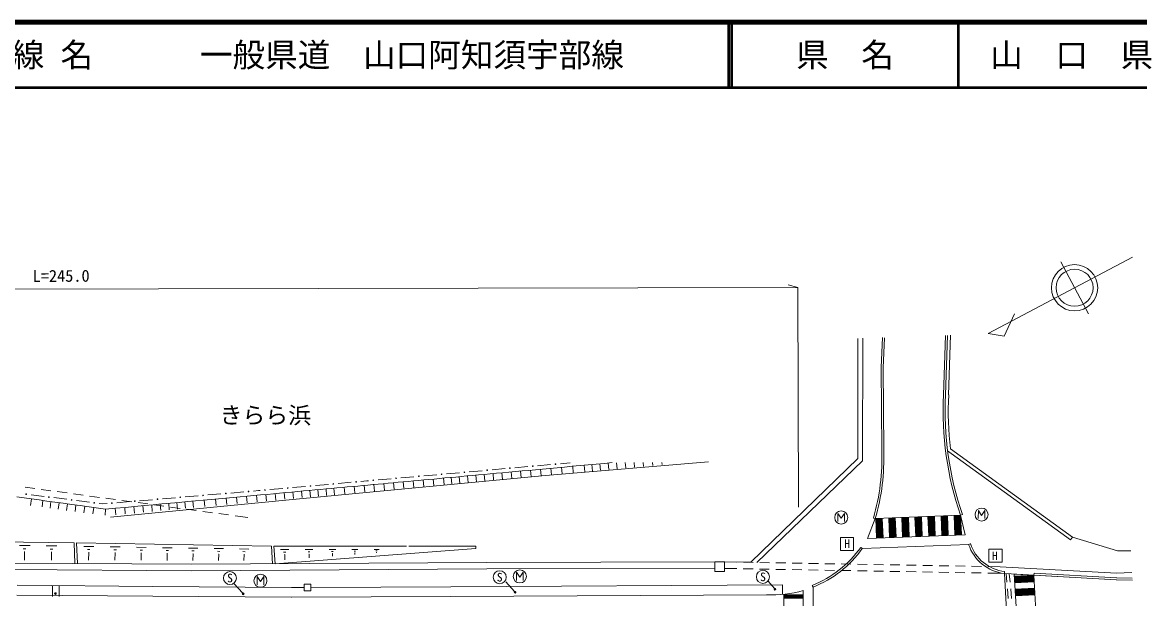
# Model space of a CAD drawing. Units: millimetres, scale not verified. Extents: x 40000 to 680000, y 20000 to 380000.
# Drawn here: x 189522 to 360795, y 291596 to 380000 of the extents above; entities that cross this region are included whole.
import ezdxf
from ezdxf.enums import TextEntityAlignment as Align

# ---------------------------------------------------------------- set-up
doc = ezdxf.new("R2010")
doc.units = ezdxf.units.MM
doc.header["$LTSCALE"] = 1000
for name, color, linetype, lineweight in [('M-BGD', 7, 'Continuous', 13), ('M-BGD-EXST', 7, 'Continuous', 13), ('M-BMK-SRVR', 3, 'Continuous', 13), ('M-STR-HTXT', 7, 'Continuous', 13), ('M-STR-STRC', 7, 'Continuous', 13), ('M-TTL', 2, 'Continuous', 140), ('M-TTL-LINE', 7, 'Continuous', 50)]:
    doc.layers.add(name, color=color, linetype=linetype, lineweight=lineweight)
doc.layers.add('M-TTL-TXT', color=7, linetype='Continuous')
doc.styles.add('ＭＳ ゴシック', font='')
doc.styles.get('ＭＳ ゴシック').set_extended_font_data('MS Gothic')

msp = doc.modelspace()

# ---------------------------------------------------------------- linework, layer by layer
at = {"layer": 'M-BGD'}
for p, q in [((317607, 313082), (317594, 331487)), ((318286, 312749), (318385, 331535)), ((321185, 327040), (321380, 331645)), ((321486, 327029), (321680, 331625)), ((330715, 322884), (331024, 331976)), ((331016, 322883), (331325, 331985)), ((331516, 322862), (331825, 332003)), ((321256, 314392), (321185, 327030)), ((321556, 314391), (321486, 327029)), ((331359, 314271), (350192, 300613)), ((331811, 314559), (350484, 301023)), ((265010, 311675), (267014, 311849)), ((268506, 311984), (270499, 312158)), ((269713, 310489), (294724, 312563)), ((271489, 311685), (272641, 311781)), ((271992, 312294), (273474, 312419)), ((272190, 311743), (272277, 310751)), ((272641, 311781), (273813, 311898)), ((273813, 311898), (275015, 312004)), ((273883, 311897), (273980, 310906)), ((275015, 312004), (276247, 312120)), ((275636, 312062), (275733, 311061)), ((276247, 312120), (277499, 312227)), ((276838, 312169), (276935, 311177)), ((277499, 312227), (278781, 312353)), ((278070, 312285), (278157, 311283)), ((278781, 312353), (279943, 312459)), ((279322, 312401), (279419, 311399)), ((280614, 312457), (280701, 311516)), ((281946, 312463), (282013, 311642)), ((283298, 312469), (283366, 311768)), ((284690, 312474), (284738, 311893)), ((286102, 312480), (286150, 312019)), ((287554, 312495), (287593, 312155)), ((301194, 297172), (317607, 313082)), ((302126, 297159), (318286, 312749)), ((233062, 307029), (269713, 310489)), ((247562, 310128), (249555, 310302)), ((251047, 310437), (253041, 310611)), ((252658, 309951), (253469, 310029)), ((253469, 310029), (254291, 310106)), ((254070, 310087), (254167, 309085)), ((254291, 310106), (255122, 310174)), ((254543, 310747), (256536, 310921)), ((255122, 310174), (255954, 310251)), ((255272, 310193), (255369, 309192)), ((255954, 310251), (256805, 310329)), ((256504, 310300), (256591, 309308)), ((256805, 310329), (257666, 310416)), ((257666, 310416), (258548, 310494)), ((257747, 310416), (257844, 309424)), ((258029, 311056), (260022, 311230)), ((258548, 310494), (259429, 310571)), ((259029, 310532), (259116, 309541)), ((259429, 310571), (260341, 310658)), ((260331, 310658), (260428, 309657)), ((260341, 310658), (261252, 310745)), ((261252, 310745), (262194, 310823)), ((261525, 311365), (263518, 311539)), ((261673, 310774), (261760, 309783)), ((262194, 310823), (263145, 310910)), ((263045, 310910), (263142, 309908)), ((263145, 310910), (264117, 311007)), ((264117, 311007), (265109, 311094)), ((264458, 311036), (264555, 310034)), ((265109, 311094), (266120, 311191)), ((265910, 311171), (266007, 310170)), ((266120, 311191), (267142, 311278)), ((267142, 311278), (268204, 311375)), ((267413, 311307), (267499, 310305)), ((268204, 311375), (269276, 311471)), ((268955, 311442), (269042, 310451)), ((269276, 311471), (270367, 311578)), ((270367, 311578), (271489, 311685)), ((270548, 311598), (270635, 310596)), ((189931, 308686), (191417, 308484)), ((192408, 308349), (193894, 308146)), ((227459, 308318), (229452, 308502)), ((230954, 308638), (232948, 308812)), ((234368, 308276), (235229, 308354)), ((234440, 308947), (236433, 309131)), ((234839, 308315), (234926, 307323)), ((235229, 308354), (236071, 308431)), ((236071, 308431), (236902, 308509)), ((236071, 308431), (236158, 307430)), ((236902, 308509), (237723, 308586)), ((237273, 308538), (237360, 307546)), ((237723, 308586), (238535, 308654)), ((237926, 309267), (239929, 309441)), ((238535, 308654), (239336, 308731)), ((238845, 308683), (238942, 307691)), ((239336, 308731), (240137, 308809)), ((240137, 308809), (240929, 308877)), ((240398, 308828), (240485, 307827)), ((240929, 308877), (241720, 308944)), ((241422, 309576), (242323, 309663)), ((241720, 308944), (242501, 309022)), ((241920, 308964), (242007, 307972)), ((242323, 309663), (242574, 309683)), ((242501, 309022), (243283, 309090)), ((243283, 309090), (244054, 309167)), ((243423, 309109), (243520, 308107)), ((244054, 309167), (244825, 309235)), ((244066, 309818), (246059, 309992)), ((244825, 309235), (245606, 309303)), ((244925, 309245), (245022, 308243)), ((245606, 309303), (246378, 309380)), ((246378, 309380), (247149, 309448)), ((246428, 309380), (246515, 308378)), ((247149, 309448), (247920, 309516)), ((247920, 309516), (248702, 309593)), ((247920, 309516), (248017, 308524)), ((248702, 309593), (249483, 309661)), ((249433, 309661), (249520, 308659)), ((249483, 309661), (250264, 309729)), ((250264, 309729), (251056, 309806)), ((250955, 309796), (251042, 308795)), ((251056, 309806), (251857, 309874)), ((251857, 309874), (252658, 309951)), ((252498, 309942), (252595, 308940)), ((188662, 307208), (189783, 307054)), ((189783, 307054), (190924, 306891)), ((190924, 306891), (190781, 305900)), ((190866, 307532), (192848, 307275)), ((190924, 306891), (192085, 306737)), ((192085, 306737), (193287, 306573)), ((192686, 306655), (192553, 305664)), ((194340, 307090), (196322, 306834)), ((194885, 308011), (196371, 307809)), ((197362, 307674), (198848, 307471)), ((197813, 306649), (199805, 306392)), ((199839, 307336), (201325, 307133)), ((202316, 306998), (203802, 306796)), ((203042, 304099), (233062, 307029)), ((204793, 306661), (206280, 306458)), ((207496, 306618), (209489, 306782)), ((210982, 306908), (212985, 307082)), ((214477, 307207), (216471, 307381)), ((214816, 306485), (216048, 306592)), ((216048, 306592), (217260, 306708)), ((217260, 306708), (218442, 306814)), ((217410, 306717), (217507, 305726)), ((217973, 307507), (219966, 307671)), ((218442, 306814), (219594, 306921)), ((219113, 306872), (219210, 305881)), ((219594, 306921), (220725, 307027)), ((220725, 307027), (221827, 307124)), ((220765, 307027), (220852, 306026)), ((221459, 307796), (223462, 307970)), ((221827, 307124), (222909, 307221)), ((222358, 307173), (222445, 306181)), ((222909, 307221), (223971, 307318)), ((223901, 307318), (223998, 306316)), ((223971, 307318), (225012, 307415)), ((224955, 308096), (225716, 308163)), ((225012, 307415), (226024, 307512)), ((225403, 307453), (225500, 306452)), ((225716, 308163), (225966, 308183)), ((226024, 307512), (227026, 307598)), ((226866, 307589), (226953, 306587)), ((227026, 307598), (227997, 307696)), ((227997, 307696), (228959, 307783)), ((228278, 307715), (228365, 306723)), ((228959, 307783), (229901, 307870)), ((229660, 307841), (229747, 306849)), ((229901, 307870), (230822, 307947)), ((230822, 307947), (231734, 308034)), ((231002, 307967), (231089, 306965)), ((231734, 308034), (232625, 308112)), ((232305, 308083), (232402, 307091)), ((232625, 308112), (233507, 308199)), ((233507, 308199), (234368, 308276)), ((233587, 308199), (233684, 307207)), ((193287, 306573), (194518, 306399)), ((193897, 306481), (193764, 305490)), ((194518, 306399), (195779, 306225)), ((195148, 306317), (195005, 305326)), ((195779, 306225), (197070, 306050)), ((196420, 306142), (196286, 305141)), ((197070, 306050), (198401, 305866)), ((197731, 305958), (197597, 304967)), ((198401, 305866), (199773, 305681)), ((199082, 305774), (198949, 304783)), ((199773, 305681), (201174, 305487)), ((200463, 305579), (200330, 304588)), ((201174, 305487), (202285, 305333)), ((201296, 306207), (201817, 306136)), ((201817, 306136), (202508, 306193)), ((202285, 305333), (202222, 304392)), ((202285, 305333), (203807, 305468)), ((203757, 305469), (203854, 304467)), ((203807, 305468), (205300, 305604)), ((204000, 306319), (205994, 306493)), ((205210, 305604), (205297, 304603)), ((205300, 305604), (206762, 305739)), ((206622, 305730), (206709, 304728)), ((206762, 305739), (208185, 305875)), ((207270, 306323), (208757, 306120)), ((207994, 305856), (208091, 304854)), ((208185, 305875), (209567, 306001)), ((209347, 305982), (209444, 304980)), ((209567, 306001), (210929, 306127)), ((209748, 305985), (211234, 305783)), ((210669, 306098), (210756, 305106)), ((210929, 306127), (212251, 306243)), ((211961, 306224), (212048, 305222)), ((212225, 305648), (213711, 305445)), ((212251, 306243), (213544, 306369)), ((213213, 306330), (213310, 305338)), ((213544, 306369), (214816, 306485)), ((214445, 306446), (214542, 305455)), ((214702, 305310), (216188, 305107)), ((215657, 306563), (215744, 305561)), ((217179, 304972), (218665, 304770)), ((219656, 304635), (221142, 304432)), ((222133, 304297), (224071, 304033)), ((320271, 303871), (319090, 300811)), ((319991, 303952), (320271, 303871)), ((333341, 304401), (333631, 304500)), ((333341, 304391), (334072, 301404)), ((167743, 300545), (197452, 300141)), ((189069, 299757), (190702, 299732)), ((197452, 300141), (197572, 296996)), ((197823, 300140), (197963, 296995)), ((197823, 300140), (227732, 299645)), ((334568, 299921), (334849, 300030)), ((350192, 300613), (350484, 301023)), ((357416, 298938), (350484, 301023)), ((189669, 299264), (190079, 299253)), ((189817, 298773), (189918, 298763)), ((189867, 298773), (189853, 297501)), ((193195, 299704), (194797, 299679)), ((193784, 299211), (194185, 299210)), ((193933, 298730), (194033, 298730)), ((193983, 298730), (193969, 297498)), ((198922, 299616), (200485, 299591)), ((199502, 299143), (199892, 299132)), ((199640, 298672), (199741, 298672)), ((199691, 298672), (199677, 297490)), ((202988, 299553), (204520, 299528)), ((203557, 299080), (203938, 299079)), ((203686, 298619), (203786, 298619)), ((203736, 298619), (203722, 297488)), ((207013, 299490), (208515, 299465)), ((207572, 299028), (207943, 299017)), ((207701, 298577), (207801, 298576)), ((207751, 298577), (207738, 297485)), ((211018, 299418), (212490, 299393)), ((211558, 298975), (211928, 298964)), ((211686, 298524), (211787, 298524)), ((211737, 298524), (211723, 297473)), ((214984, 299355), (216425, 299330)), ((215523, 298913), (215883, 298912)), ((215642, 298482), (215732, 298481)), ((215692, 298482), (215679, 297470)), ((218929, 299293), (220341, 299268)), ((219448, 298860), (219799, 298849)), ((219577, 298429), (219657, 298429)), ((219617, 298429), (219604, 297468)), ((222834, 299230), (224216, 299206)), ((223343, 298808), (223694, 298797)), ((223472, 298387), (223552, 298387)), ((223512, 298387), (223499, 297466)), ((227732, 299645), (227884, 296951)), ((228092, 299644), (240439, 299646)), ((228092, 299644), (228294, 296960)), ((259013, 299267), (228294, 296960)), ((229082, 299151), (230394, 299146)), ((229572, 298748), (229902, 298747)), ((229700, 298357), (229781, 298357)), ((229741, 298357), (229738, 297566)), ((232877, 299149), (234049, 299145)), ((233317, 298797), (233607, 298796)), ((233426, 298446), (233496, 298446)), ((233466, 298446), (233464, 297845)), ((236532, 299147), (237564, 299154)), ((236922, 298836), (237182, 298835)), ((237021, 298525), (237081, 298525)), ((237051, 298525), (237050, 298114)), ((240047, 299146), (240958, 299153)), ((240387, 298875), (240617, 298884)), ((240439, 299646), (248430, 299661)), ((240476, 298604), (240536, 298604)), ((240506, 298604), (240505, 298374)), ((243442, 299156), (244223, 299153)), ((243731, 298914), (243932, 298924)), ((243811, 298684), (243861, 298684)), ((243831, 298684), (243831, 298624)), ((248751, 299650), (259015, 299657)), ((259015, 299657), (259013, 299267)), ((318044, 299452), (318294, 299281)), ((359419, 298922), (357416, 298938)), ((188020, 297066), (215446, 296870)), ((215436, 296870), (260719, 297169)), ((260719, 297169), (295677, 297249)), ((295677, 297249), (295672, 295747)), ((295677, 297249), (297179, 297254)), ((297179, 297254), (297174, 295752)), ((297179, 297254), (301194, 297172)), ((297199, 297234), (299050, 297202)), ((300049, 297184), (301549, 297158)), ((302549, 297140), (304049, 297114)), ((305049, 297096), (306548, 297070)), ((307548, 297052), (309048, 297026)), ((310048, 297008), (311548, 296982)), ((312548, 296964), (314047, 296938)), ((315047, 296920), (316547, 296894)), ((317547, 296876), (319047, 296850)), ((320046, 296832), (321546, 296805)), ((322546, 296788), (324046, 296761)), ((325046, 296744), (326545, 296717)), ((327545, 296700), (329045, 296673)), ((330045, 296656), (331545, 296629)), ((332544, 296612), (334044, 296585)), ((335044, 296568), (336544, 296541)), ((337544, 296524), (339394, 296491)), ((339394, 296491), (357265, 295484)), ((188006, 296065), (215443, 295869)), ((215443, 295869), (260726, 296167)), ((260726, 296167), (295674, 296248)), ((295672, 295747), (297174, 295752)), ((297186, 296233), (299026, 296201)), ((300026, 296183), (301526, 296157)), ((302526, 296139), (304026, 296113)), ((305026, 296095), (306525, 296068)), ((307525, 296051), (309025, 296024)), ((310025, 296007), (311525, 295980)), ((312524, 295963), (314024, 295936)), ((315024, 295919), (316524, 295892)), ((317524, 295875), (319023, 295848)), ((320023, 295831), (321523, 295804)), ((322523, 295787), (324023, 295760)), ((325022, 295743), (326522, 295716)), ((327522, 295698), (329022, 295672)), ((330022, 295654), (331521, 295628)), ((332521, 295610), (334021, 295584)), ((335021, 295566), (336521, 295540)), ((337520, 295522), (339361, 295490)), ((339321, 295500), (357212, 294493)), ((340093, 295748), (340062, 295458)), ((340433, 294106), (340312, 295437)), ((340932, 294104), (340813, 295415)), ((344587, 295203), (341574, 295373)), ((344608, 295503), (344587, 295203)), ((357262, 294482), (344587, 295203)), ((344608, 295503), (357223, 294793)), ((359609, 295617), (357265, 295484)), ((359656, 294745), (357273, 294783)), ((188710, 293660), (209528, 293464)), ((194157, 293612), (194152, 291916)), ((195158, 293609), (195153, 291913)), ((209528, 293464), (230766, 293307)), ((230766, 293307), (232719, 293311)), ((232720, 293822), (233722, 293819)), ((232727, 292820), (232720, 293822)), ((233720, 293318), (255200, 293421)), ((233722, 293819), (233729, 292817)), ((255200, 293421), (306040, 293722)), ((306055, 292250), (306040, 293722)), ((310616, 293637), (310735, 293357)), ((340659, 291616), (340523, 293110)), ((341159, 291614), (341023, 293108)), ((359675, 294445), (357262, 294482)), ((188695, 292158), (209513, 291962)), ((194544, 292329), (194614, 292399)), ((209523, 291962), (230751, 291805)), ((230771, 291805), (255205, 291919)), ((233729, 292817), (232727, 292820)), ((255205, 291919), (303602, 292207))]:
    msp.add_line(p, q, dxfattribs=at)
for centre, radius in [((267755, 311917), 50.1), ((271251, 312226), 50.1), ((246811, 310060), 50.1), ((250306, 310369), 50.1), ((253792, 310679), 50.1), ((257288, 310988), 50.1), ((260773, 311298), 50.1), ((264269, 311607), 50.1), ((226707, 308250), 50.1), ((230203, 308570), 50.1), ((233689, 308879), 50.1), ((237185, 309199), 50.1), ((240670, 309508), 50.1), ((243315, 309750), 50.1), ((190116, 307624), 50.1), ((193589, 307183), 50.1), ((197072, 306741), 50.1), ((206745, 306551), 50.1), ((210241, 306850), 50.1), ((213726, 307150), 50.1), ((217222, 307439), 50.1), ((220718, 307738), 50.1), ((224203, 308028), 50.1), ((200546, 306300), 50.1), ((203249, 306261), 50.1), ((194584, 292369), 140), ((194584, 292369), 110), ((194584, 292369), 80.1), ((194584, 292369), 50.1), ((194584, 292369), 20)]:
    msp.add_circle(centre, radius, dxfattribs=at)
for centre, radius, start, end in [((379674, 320417), 49017, 177.1145, 199.07595), ((379674, 320417), 48716, 177.1145, 199.07595), ((379674, 320417), 48216, 177.1145, 186.98122), ((288287, 313114), 32995, 343.8772, 2.20221), ((288287, 313114), 33295, 343.8772, 2.20221), ((340823, 301994), 6579, 198.31381, 263.36509), ((340823, 301994), 6278, 198.18177, 263.36509), ((304536, 309047), 16562, 291.53253, 324.61251), ((304536, 309047), 16863, 291.53253, 324.61251), ((304536, 309047), 16863, 266.80269, 286.14268)]:
    msp.add_arc(centre, radius, start, end, dxfattribs=at)
at = {"layer": 'M-BGD-EXST'}
for p, q in [((336063, 303872), (336067, 305123)), ((336067, 305123), (336565, 304371)), ((336565, 304371), (337068, 305120)), ((337068, 305120), (337064, 303868)), ((314542, 303428), (314546, 304680)), ((314546, 304680), (315044, 303928)), ((315044, 303928), (315547, 304677)), ((315547, 304677), (315543, 303425)), ((225520, 293724), (225524, 294976)), ((225524, 294976), (226023, 294223)), ((226023, 294223), (226526, 294973)), ((226526, 294973), (226522, 293721)), ((265277, 294391), (265281, 295642)), ((265281, 295642), (265779, 294890)), ((265779, 294890), (266282, 295639)), ((266282, 295639), (266278, 294387))]:
    msp.add_line(p, q, dxfattribs=at)
for centre in [(315045, 304048), (336565, 304491), (226023, 294344), (265779, 295010)]:
    msp.add_circle(centre, 1001, dxfattribs=at)
at = {"layer": 'M-BMK-SRVR'}
for p, q in [((359681, 343982), (337554, 332266)), ((352944, 335292), (348734, 343256)), ((340026, 331867), (341609, 335267)), ((337554, 332266), (340026, 331867))]:
    msp.add_line(p, q, dxfattribs=at)
for radius in [3545, 2834]:
    msp.add_circle((350824, 339294), radius, dxfattribs=at)
at = {"layer": 'M-STR-HTXT'}
for p, q in [((135823, 338994), (308376, 339327)), ((306925, 339712), (308376, 339327)), ((308376, 339327), (308511, 305630))]:
    msp.add_line(p, q, dxfattribs=at)
at = {"layer": 'M-STR-STRC'}
for p, q in [((320271, 303871), (333341, 304391)), ((320341, 303871), (320452, 300906)), ((320442, 303871), (320552, 300906)), ((320542, 303880), (320653, 300916)), ((320642, 303880), (320753, 300916)), ((320742, 303890), (320853, 300925)), ((320842, 303889), (320953, 300925)), ((320942, 303899), (321053, 300935)), ((321042, 303899), (321153, 300934)), ((321143, 303898), (321253, 300934)), ((321243, 303908), (321354, 300944)), ((321343, 303908), (321454, 300943)), ((322334, 303955), (322455, 300990)), ((322435, 303954), (322555, 300990)), ((322535, 303954), (322656, 300990)), ((322635, 303964), (322756, 300999)), ((322735, 303963), (322856, 300999)), ((322835, 303973), (322956, 301009)), ((322935, 303973), (323056, 301008)), ((323035, 303983), (323156, 301018)), ((323136, 303982), (323256, 301018)), ((323236, 303982), (323357, 301018)), ((323336, 303992), (323457, 301027)), ((324337, 304029), (324458, 301064)), ((324438, 304038), (324558, 301074)), ((324538, 304038), (324659, 301074)), ((324638, 304038), (324759, 301073)), ((324738, 304047), (324859, 301083)), ((324838, 304047), (324959, 301083)), ((324938, 304057), (325059, 301092)), ((325038, 304056), (325159, 301092)), ((325139, 304066), (325259, 301092)), ((325239, 304066), (325360, 301101)), ((325339, 304065), (325460, 301101)), ((326340, 304112), (326461, 301148)), ((326440, 304112), (326561, 301148)), ((326541, 304122), (326661, 301147)), ((326641, 304121), (326762, 301157)), ((326741, 304121), (326862, 301157)), ((326841, 304131), (326962, 301166)), ((326941, 304131), (327062, 301166)), ((327041, 304140), (327162, 301176)), ((327142, 304140), (327262, 301176)), ((327242, 304150), (327363, 301175)), ((327342, 304149), (327463, 301185)), ((328343, 304186), (328464, 301222)), ((328443, 304196), (328564, 301231)), ((328544, 304196), (328664, 301231)), ((328644, 304195), (328765, 301231)), ((328744, 304205), (328865, 301241)), ((328844, 304205), (328965, 301240)), ((328944, 304214), (329065, 301250)), ((329044, 304214), (329165, 301250)), ((329145, 304224), (329265, 301259)), ((329245, 304223), (329355, 301259)), ((329345, 304223), (329456, 301259)), ((330346, 304270), (330457, 301306)), ((330446, 304270), (330557, 301305)), ((330547, 304279), (330657, 301315)), ((330647, 304279), (330758, 301315)), ((330747, 304279), (330858, 301314)), ((330847, 304289), (330958, 301324)), ((330947, 304288), (331058, 301324)), ((331047, 304298), (331158, 301334)), ((331147, 304298), (331258, 301333)), ((331248, 304307), (331358, 301343)), ((331348, 304307), (331459, 301343)), ((332309, 304344), (332309, 304354)), ((332349, 304344), (332460, 301379)), ((332449, 304354), (332560, 301389)), ((332550, 304353), (332660, 301389)), ((332650, 304363), (332761, 301399)), ((332750, 304363), (332861, 301398)), ((332840, 304362), (332961, 301398)), ((332940, 304372), (333061, 301408)), ((333040, 304372), (333161, 301407)), ((333140, 304381), (333261, 301417)), ((333241, 304381), (333361, 301417)), ((333341, 304391), (333462, 301426)), ((314939, 298991), (314945, 300994)), ((314945, 300994), (316948, 300988)), ((316948, 300988), (316941, 298985)), ((318294, 299281), (334568, 299921)), ((319090, 300811), (334072, 301404)), ((316941, 298985), (314939, 298991)), ((337694, 297177), (337700, 299180)), ((337700, 299180), (339703, 299174)), ((339703, 299174), (339697, 297171)), ((339697, 297171), (337694, 297177)), ((340062, 295458), (340963, 279593)), ((341574, 295373), (342437, 280159)), ((344597, 295103), (341592, 294932)), ((344587, 295203), (341593, 295032)), ((344597, 295003), (341602, 294832)), ((344606, 294903), (341602, 294732)), ((344616, 294802), (341611, 294632)), ((344616, 294702), (341621, 294531)), ((344625, 294602), (341621, 294431)), ((344587, 295203), (345375, 281272)), ((223283, 292470), (222016, 293875)), ((264951, 292679), (263644, 294165)), ((304797, 293175), (303829, 294270)), ((304866, 293025), (304937, 293094)), ((310771, 276163), (310735, 293357)), ((344635, 294402), (341630, 294231)), ((344625, 294502), (341631, 294331)), ((344645, 294302), (341640, 294131)), ((344644, 294202), (341650, 294031)), ((344711, 293100), (341706, 292929)), ((344701, 293200), (341707, 293029)), ((344711, 293000), (341716, 292829)), ((344720, 292899), (341716, 292729)), ((223353, 292319), (223423, 292389)), ((265010, 292529), (265081, 292609)), ((306224, 291769), (309228, 291779)), ((306224, 291668), (309228, 291679)), ((306225, 292169), (309230, 292180)), ((306225, 292069), (309229, 292080)), ((306225, 291969), (309229, 291979)), ((306225, 291869), (309229, 291879)), ((306236, 285851), (306226, 292269)), ((309261, 276638), (309232, 292851)), ((344720, 292799), (341725, 292629)), ((344730, 292699), (341735, 292528)), ((344739, 292599), (341735, 292428)), ((344739, 292499), (341744, 292328)), ((344749, 292399), (341744, 292228)), ((344748, 292299), (341754, 292128)), ((344758, 292198), (341763, 292028))]:
    msp.add_line(p, q, dxfattribs=at)
for centre, radius in [((221348, 294759), 1001), ((262695, 294889), 1001), ((303040, 294943), 1001), ((304896, 293065), 140), ((304896, 293065), 110), ((304896, 293065), 80.1), ((304896, 293065), 50.1), ((304896, 293065), 20), ((223383, 292349), 140), ((223383, 292349), 110), ((223383, 292349), 80.1), ((223383, 292349), 50.1), ((223383, 292349), 20), ((265051, 292569), 140), ((265051, 292569), 110), ((265051, 292569), 80.1), ((265051, 292569), 50.1), ((265051, 292569), 20)]:
    msp.add_circle(centre, radius, dxfattribs=at)
at = {"layer": 'M-TTL'}
msp.add_line((680000, 380000), (40000, 380000), dxfattribs=at)
at = {"layer": 'M-TTL-LINE'}
for p, q in [((297750, 380000), (297750, 370000)), ((298250, 380000), (298250, 370000)), ((333000, 380000), (333000, 370000)), ((40000, 370000), (680000, 370000))]:
    msp.add_line(p, q, dxfattribs=at)

# ---------------------------------------------------------------- texts
at = {"layer": 'M-BGD', "style": 'ＭＳ ゴシック'}
msp.add_text('きらら浜', height=2566, rotation=359.82, dxfattribs=at).set_placement((219768, 317705), align=Align.BOTTOM_LEFT)
at = {"layer": 'M-STR-HTXT', "style": 'ＭＳ ゴシック'}
msp.add_text('L=245.0', height=1833, rotation=0.213, dxfattribs=at).set_placement((191110, 339631), align=Align.BOTTOM_LEFT)
at = {"layer": 'M-STR-STRC', "style": 'ＭＳ ゴシック'}
for s, rotation, p in [('H', 359.82, (315958, 300019)), ('H', 359.82, (338596, 298165)), ('S', 359, (221348, 294759)), ('S', 359, (262695, 294889)), ('S', 359, (303048, 294943))]:
    msp.add_text(s, height=1320, rotation=rotation, dxfattribs=at).set_placement(p, align=Align.MIDDLE_CENTER)
at = {"layer": 'M-TTL-TXT', "style": 'ＭＳ ゴシック'}
for s, p in [('路 線 名', (180380, 375000)), ('一般県道\u3000山口阿知須宇部線', (216734, 375000))]:
    msp.add_text(s, height=3666, dxfattribs=at).set_placement(p, align=Align.MIDDLE_LEFT)
for s, p in [('県\u3000名', (315625, 375000)), ('山\u3000口\u3000県', (350375, 375000))]:
    msp.add_text(s, height=3666, dxfattribs=at).set_placement(p, align=Align.MIDDLE_CENTER)

doc.saveas('drawing.dxf')
